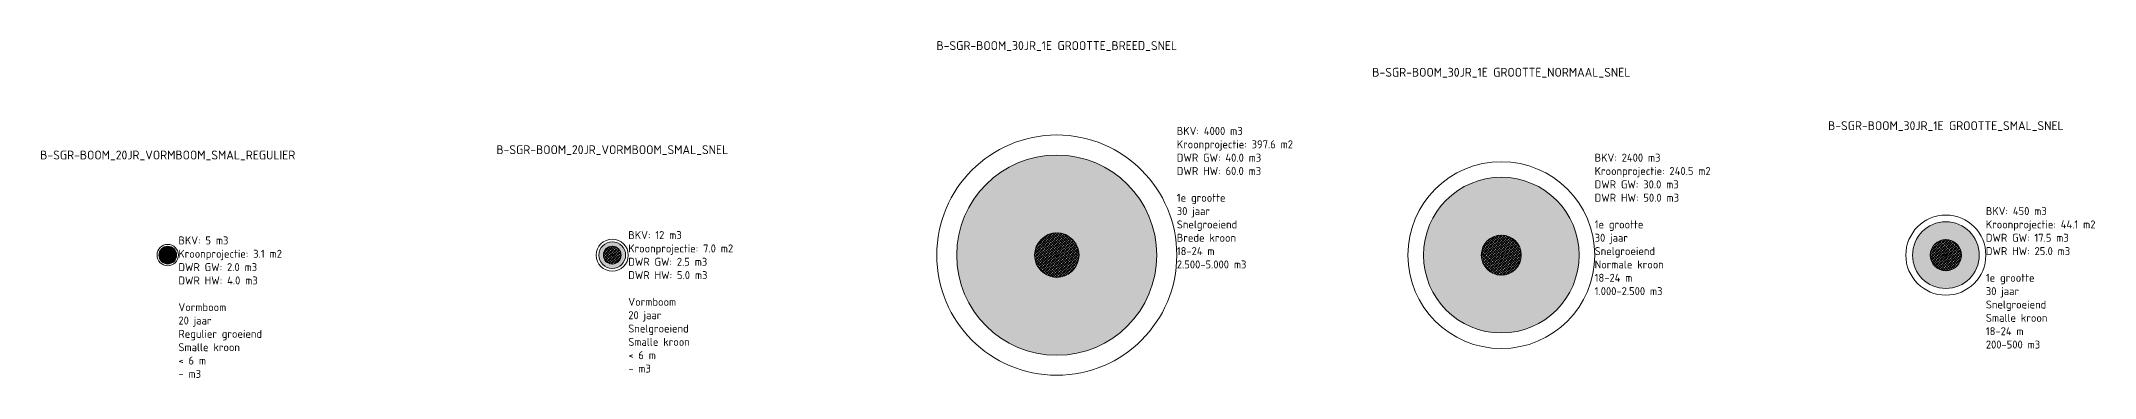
# Model space of a CAD drawing. Header units: metres. Extents: x -13 to 4465, y -15 to 526.
# Drawn here: x 1685.8 to 1916.8, y -13.8 to 24.1 of the extents above; entities that cross this region are included whole.
import ezdxf

# ---------------------------------------------------------------- set-up
doc = ezdxf.new("R2010")
doc.units = ezdxf.units.M
for name, color, linetype, lineweight in [('B-GV-GR-BOOM-T18', 7, 'Continuous', 18), ('B-GV-GR-BOOM_KROON-G', 90, 'Continuous', 18), ('B-GV-GR-BOOM_KROON-V', 92, 'Continuous', 18), ('B-GV-GR-BOOM_OBSTAKELVRIJ_BOVENGRONDS-G', 10, 'Continuous', 18), ('B-GV-GR-BOOM_OBSTAKELVRIJ_ONDERGRONDS-A', 142, 'Continuous', 18), ('B-GV-GR-BOOM_OBSTAKELVRIJ_ONDERGRONDS-G', 142, 'Continuous', 18), ('B-GV-GR-BOOM_STABILITEITSKLUIT-A', 12, 'Continuous', 18), ('B-GV-GR-BOOM_STABILITEITSKLUIT-G', 10, 'Continuous', 18), ('B-GV-GR-BOOM_STAMPOSITIE-G', 7, 'Continuous', 18)]:
    doc.layers.add(name, color=color, linetype=linetype, lineweight=lineweight)
doc.styles.add('NLCS-ISO', font='NLCS-ISO.ttf')

# ---------------------------------------------------------------- blocks, each defined once
blk = doc.blocks.new('B-SGR-BOOM_20JR_VORMBOOM_SMAL_REGULIER')
at = {"layer": 'B-GV-GR-BOOM_KROON-V'}
h = blk.add_hatch(color=256, dxfattribs=at)
edge = h.paths.add_edge_path(flags=0)
edge.add_arc((0, 0), 1, 0, 360)
at = {"layer": 'B-GV-GR-BOOM_OBSTAKELVRIJ_ONDERGRONDS-A'}
h = blk.add_hatch(dxfattribs=at)
h.set_pattern_fill('AGR-OBSTAKELVRIJ_ONDERGRONDS-SO', color=256, style=0, pattern_type=2)
h.set_pattern_definition([(135, (-1700, 0), (-0.141421356, -0.141421356), [])])
edge = h.paths.add_edge_path()
edge.add_arc((0, 0), 0.75, 0, 360)
at = {"layer": 'B-GV-GR-BOOM_STABILITEITSKLUIT-A'}
h = blk.add_hatch(dxfattribs=at)
h.set_pattern_fill('AGR-STABILITEITSKLUIT-SO', color=256, style=0, pattern_type=2)
h.set_pattern_definition([(45, (-1700, 0), (-0.176776695, 0.176776695), [])])
edge = h.paths.add_edge_path()
edge.add_arc((0, 0), 0.75, 0, 360)
at = {"layer": 'B-GV-GR-BOOM_KROON-G'}
blk.add_circle((0, 0), 1, dxfattribs=at)
at = {"layer": 'B-GV-GR-BOOM_OBSTAKELVRIJ_BOVENGRONDS-G'}
blk.add_circle((0, 0), 1.2, dxfattribs=at)
at = {"layer": 'B-GV-GR-BOOM_OBSTAKELVRIJ_ONDERGRONDS-G'}
blk.add_circle((0, 0), 0.75, dxfattribs=at)
at = {"layer": 'B-GV-GR-BOOM_STABILITEITSKLUIT-G'}
blk.add_circle((0, 0), 0.75, dxfattribs=at)
at = {"layer": 'B-GV-GR-BOOM_STAMPOSITIE-G'}
for p, q in [((-0.15, 0), (0.15, 0)), ((0, 0.15), (0, -0.15))]:
    blk.add_line(p, q, dxfattribs=at)
at = {"layer": 'B-GV-GR-BOOM-T18', "style": 'NLCS-ISO'}
for tag, p in [('BKV', (1.2, 1.2)), ('Kroonprojectie', (1.2, -0.3)), ('DWR Grondwaterprofiel', (1.2, -1.8)), ('DWR Hangwaterprofiel', (1.2, -3.3)), ('Boomgrootte', (1.2, -6.3)), ('Beoogde omloop', (1.2, -7.8)), ('Groeitype', (1.2, -9.3)), ('Kroontype', (1.2, -10.8)), ('Boomhoogteklasse', (1.2, -12.3)), ('Boomkroonvolumeklasse', (1.2, -13.8))]:
    blk.add_attdef(tag, p, '', height=0.9, dxfattribs=at)
blk = doc.blocks.new('B-SGR-BOOM_20JR_VORMBOOM_SMAL_SNEL')
at = {"layer": 'B-GV-GR-BOOM_KROON-V'}
h = blk.add_hatch(color=256, dxfattribs=at)
edge = h.paths.add_edge_path(flags=0)
edge.add_arc((0, 0), 1.5, 0, 360)
at = {"layer": 'B-GV-GR-BOOM_OBSTAKELVRIJ_ONDERGRONDS-A'}
h = blk.add_hatch(dxfattribs=at)
h.set_pattern_fill('AGR-OBSTAKELVRIJ_ONDERGRONDS-SO', color=256, style=0, pattern_type=2)
h.set_pattern_definition([(135, (-1750, 0), (-0.141421356, -0.141421356), [])])
edge = h.paths.add_edge_path()
edge.add_arc((0, 0), 1, 0, 360)
at = {"layer": 'B-GV-GR-BOOM_STABILITEITSKLUIT-A'}
h = blk.add_hatch(dxfattribs=at)
h.set_pattern_fill('AGR-STABILITEITSKLUIT-SO', color=256, style=0, pattern_type=2)
h.set_pattern_definition([(45, (-1750, 0), (-0.176776695, 0.176776695), [])])
edge = h.paths.add_edge_path()
edge.add_arc((0, 0), 1, 0, 360)
at = {"layer": 'B-GV-GR-BOOM_KROON-G'}
blk.add_circle((0, 0), 1.5, dxfattribs=at)
at = {"layer": 'B-GV-GR-BOOM_OBSTAKELVRIJ_BOVENGRONDS-G'}
blk.add_circle((0, 0), 1.8, dxfattribs=at)
at = {"layer": 'B-GV-GR-BOOM_OBSTAKELVRIJ_ONDERGRONDS-G'}
blk.add_circle((0, 0), 1, dxfattribs=at)
at = {"layer": 'B-GV-GR-BOOM_STABILITEITSKLUIT-G'}
blk.add_circle((0, 0), 1, dxfattribs=at)
at = {"layer": 'B-GV-GR-BOOM_STAMPOSITIE-G'}
for p, q in [((-0.15, 0), (0.15, 0)), ((0, 0.15), (0, -0.15))]:
    blk.add_line(p, q, dxfattribs=at)
at = {"layer": 'B-GV-GR-BOOM-T18', "style": 'NLCS-ISO'}
for tag, p in [('BKV', (1.8, 1.8)), ('Kroonprojectie', (1.8, 0.3)), ('DWR Grondwaterprofiel', (1.8, -1.2)), ('DWR Hangwaterprofiel', (1.8, -2.7)), ('Boomgrootte', (1.8, -5.7)), ('Beoogde omloop', (1.8, -7.2)), ('Groeitype', (1.8, -8.7)), ('Kroontype', (1.8, -10.2)), ('Boomhoogteklasse', (1.8, -11.7)), ('Boomkroonvolumeklasse', (1.8, -13.2))]:
    blk.add_attdef(tag, p, '', height=0.9, dxfattribs=at)
blk = doc.blocks.new('B-SGR-BOOM_30JR_1E GROOTTE_BREED_SNEL')
at = {"layer": 'B-GV-GR-BOOM_KROON-V'}
h = blk.add_hatch(color=256, dxfattribs=at)
edge = h.paths.add_edge_path(flags=0)
edge.add_arc((0, 0), 11.25, 0, 360)
at = {"layer": 'B-GV-GR-BOOM_OBSTAKELVRIJ_ONDERGRONDS-A'}
h = blk.add_hatch(dxfattribs=at)
h.set_pattern_fill('AGR-OBSTAKELVRIJ_ONDERGRONDS-SO', color=256, style=0, pattern_type=2)
h.set_pattern_definition([(135, (-1800, 0), (-0.141421356, -0.141421356), [])])
edge = h.paths.add_edge_path()
edge.add_arc((0, 0), 2.5, 0, 360)
at = {"layer": 'B-GV-GR-BOOM_STABILITEITSKLUIT-A'}
h = blk.add_hatch(dxfattribs=at)
h.set_pattern_fill('AGR-STABILITEITSKLUIT-SO', color=256, style=0, pattern_type=2)
h.set_pattern_definition([(45, (-1800, 0), (-0.176776695, 0.176776695), [])])
edge = h.paths.add_edge_path()
edge.add_arc((0, 0), 2.5, 0, 360)
at = {"layer": 'B-GV-GR-BOOM_KROON-G'}
blk.add_circle((0, 0), 11.25, dxfattribs=at)
at = {"layer": 'B-GV-GR-BOOM_OBSTAKELVRIJ_BOVENGRONDS-G'}
blk.add_circle((0, 0), 13.5, dxfattribs=at)
at = {"layer": 'B-GV-GR-BOOM_OBSTAKELVRIJ_ONDERGRONDS-G'}
blk.add_circle((0, 0), 2.5, dxfattribs=at)
at = {"layer": 'B-GV-GR-BOOM_STABILITEITSKLUIT-G'}
blk.add_circle((0, 0), 2.5, dxfattribs=at)
at = {"layer": 'B-GV-GR-BOOM_STAMPOSITIE-G'}
for p, q in [((-0.15, 0), (0.15, 0)), ((0, 0.15), (0, -0.15))]:
    blk.add_line(p, q, dxfattribs=at)
at = {"layer": 'B-GV-GR-BOOM-T18', "style": 'NLCS-ISO'}
for tag, p in [('BKV', (13.5, 13.5)), ('Kroonprojectie', (13.5, 12)), ('DWR Grondwaterprofiel', (13.5, 10.5)), ('DWR Hangwaterprofiel', (13.5, 9)), ('Boomgrootte', (13.5, 6)), ('Beoogde omloop', (13.5, 4.5)), ('Groeitype', (13.5, 3)), ('Kroontype', (13.5, 1.5)), ('Boomhoogteklasse', (13.5, 0)), ('Boomkroonvolumeklasse', (13.5, -1.5))]:
    blk.add_attdef(tag, p, '', height=0.9, dxfattribs=at)
blk = doc.blocks.new('B-SGR-BOOM_30JR_1E GROOTTE_NORMAAL_SNEL')
at = {"layer": 'B-GV-GR-BOOM_KROON-V'}
h = blk.add_hatch(color=256, dxfattribs=at)
edge = h.paths.add_edge_path(flags=0)
edge.add_arc((0, 0), 8.75, 0, 360)
at = {"layer": 'B-GV-GR-BOOM_OBSTAKELVRIJ_ONDERGRONDS-A'}
h = blk.add_hatch(dxfattribs=at)
h.set_pattern_fill('AGR-OBSTAKELVRIJ_ONDERGRONDS-SO', color=256, style=0, pattern_type=2)
h.set_pattern_definition([(135, (-1850, 0), (-0.141421356, -0.141421356), [])])
edge = h.paths.add_edge_path()
edge.add_arc((0, 0), 2.25, 0, 360)
at = {"layer": 'B-GV-GR-BOOM_STABILITEITSKLUIT-A'}
h = blk.add_hatch(dxfattribs=at)
h.set_pattern_fill('AGR-STABILITEITSKLUIT-SO', color=256, style=0, pattern_type=2)
h.set_pattern_definition([(45, (-1850, 0), (-0.176776695, 0.176776695), [])])
edge = h.paths.add_edge_path()
edge.add_arc((0, 0), 2.25, 0, 360)
at = {"layer": 'B-GV-GR-BOOM_KROON-G'}
blk.add_circle((0, 0), 8.75, dxfattribs=at)
at = {"layer": 'B-GV-GR-BOOM_OBSTAKELVRIJ_BOVENGRONDS-G'}
blk.add_circle((0, 0), 10.5, dxfattribs=at)
at = {"layer": 'B-GV-GR-BOOM_OBSTAKELVRIJ_ONDERGRONDS-G'}
blk.add_circle((0, 0), 2.25, dxfattribs=at)
at = {"layer": 'B-GV-GR-BOOM_STABILITEITSKLUIT-G'}
blk.add_circle((0, 0), 2.25, dxfattribs=at)
at = {"layer": 'B-GV-GR-BOOM_STAMPOSITIE-G'}
for p, q in [((-0.15, 0), (0.15, 0)), ((0, 0.15), (0, -0.15))]:
    blk.add_line(p, q, dxfattribs=at)
at = {"layer": 'B-GV-GR-BOOM-T18', "style": 'NLCS-ISO'}
for tag, p in [('BKV', (10.5, 10.5)), ('Kroonprojectie', (10.5, 9)), ('DWR Grondwaterprofiel', (10.5, 7.5)), ('DWR Hangwaterprofiel', (10.5, 6)), ('Boomgrootte', (10.5, 3)), ('Beoogde omloop', (10.5, 1.5)), ('Groeitype', (10.5, 0)), ('Kroontype', (10.5, -1.5)), ('Boomhoogteklasse', (10.5, -3)), ('Boomkroonvolumeklasse', (10.5, -4.5))]:
    blk.add_attdef(tag, p, '', height=0.9, dxfattribs=at)
blk = doc.blocks.new('B-SGR-BOOM_30JR_1E GROOTTE_SMAL_SNEL')
at = {"layer": 'B-GV-GR-BOOM_KROON-V'}
h = blk.add_hatch(color=256, dxfattribs=at)
edge = h.paths.add_edge_path(flags=0)
edge.add_arc((0, 0), 3.75, 0, 360)
at = {"layer": 'B-GV-GR-BOOM_OBSTAKELVRIJ_ONDERGRONDS-A'}
h = blk.add_hatch(dxfattribs=at)
h.set_pattern_fill('AGR-OBSTAKELVRIJ_ONDERGRONDS-SO', color=256, style=0, pattern_type=2)
h.set_pattern_definition([(135, (-1900, 0), (-0.141421356, -0.141421356), [])])
edge = h.paths.add_edge_path()
edge.add_arc((0, 0), 1.75, 0, 360)
at = {"layer": 'B-GV-GR-BOOM_STABILITEITSKLUIT-A'}
h = blk.add_hatch(dxfattribs=at)
h.set_pattern_fill('AGR-STABILITEITSKLUIT-SO', color=256, style=0, pattern_type=2)
h.set_pattern_definition([(45, (-1900, 0), (-0.176776695, 0.176776695), [])])
edge = h.paths.add_edge_path()
edge.add_arc((0, 0), 1.75, 0, 360)
at = {"layer": 'B-GV-GR-BOOM_KROON-G'}
blk.add_circle((0, 0), 3.75, dxfattribs=at)
at = {"layer": 'B-GV-GR-BOOM_OBSTAKELVRIJ_BOVENGRONDS-G'}
blk.add_circle((0, 0), 4.5, dxfattribs=at)
at = {"layer": 'B-GV-GR-BOOM_OBSTAKELVRIJ_ONDERGRONDS-G'}
blk.add_circle((0, 0), 1.75, dxfattribs=at)
at = {"layer": 'B-GV-GR-BOOM_STABILITEITSKLUIT-G'}
blk.add_circle((0, 0), 1.75, dxfattribs=at)
at = {"layer": 'B-GV-GR-BOOM_STAMPOSITIE-G'}
for p, q in [((-0.15, 0), (0.15, 0)), ((0, 0.15), (0, -0.15))]:
    blk.add_line(p, q, dxfattribs=at)
at = {"layer": 'B-GV-GR-BOOM-T18', "style": 'NLCS-ISO'}
for tag, p in [('BKV', (4.5, 4.5)), ('Kroonprojectie', (4.5, 3)), ('DWR Grondwaterprofiel', (4.5, 1.5)), ('DWR Hangwaterprofiel', (4.5, 0)), ('Boomgrootte', (4.5, -3)), ('Beoogde omloop', (4.5, -4.5)), ('Groeitype', (4.5, -6)), ('Kroontype', (4.5, -7.5)), ('Boomhoogteklasse', (4.5, -9)), ('Boomkroonvolumeklasse', (4.5, -10.5))]:
    blk.add_attdef(tag, p, '', height=0.9, dxfattribs=at)

msp = doc.modelspace()

# ---------------------------------------------------------------- block references
for name, p, values in [('B-SGR-BOOM_30JR_1E GROOTTE_BREED_SNEL', (1800, 0), {'DWR Hangwaterprofiel': 'DWR HW: 60.0 m3', 'DWR Grondwaterprofiel': 'DWR GW: 40.0 m3', 'Boomgrootte': '1e grootte', 'Beoogde omloop': '30 jaar', 'Groeitype': 'Snelgroeiend', 'Kroontype': 'Brede kroon', 'Boomhoogteklasse': '18-24 m', 'Boomkroonvolumeklasse': '2.500-5.000 m3', 'Kroonprojectie': 'Kroonprojectie: 397.6 m2', 'BKV': 'BKV: 4000 m3'}), ('B-SGR-BOOM_30JR_1E GROOTTE_NORMAAL_SNEL', (1850, 0), {'DWR Hangwaterprofiel': 'DWR HW: 50.0 m3', 'DWR Grondwaterprofiel': 'DWR GW: 30.0 m3', 'Boomgrootte': '1e grootte', 'Beoogde omloop': '30 jaar', 'Groeitype': 'Snelgroeiend', 'Kroontype': 'Normale kroon', 'Boomhoogteklasse': '18-24 m', 'Boomkroonvolumeklasse': '1.000-2.500 m3', 'Kroonprojectie': 'Kroonprojectie: 240.5 m2', 'BKV': 'BKV: 2400 m3'}), ('B-SGR-BOOM_30JR_1E GROOTTE_SMAL_SNEL', (1900, 0), {'DWR Hangwaterprofiel': 'DWR HW: 25.0 m3', 'DWR Grondwaterprofiel': 'DWR GW: 17.5 m3', 'Boomgrootte': '1e grootte', 'Beoogde omloop': '30 jaar', 'Groeitype': 'Snelgroeiend', 'Kroontype': 'Smalle kroon', 'Boomhoogteklasse': '18-24 m', 'Boomkroonvolumeklasse': '200-500 m3', 'Kroonprojectie': 'Kroonprojectie: 44.1 m2', 'BKV': 'BKV: 450 m3'}), ('B-SGR-BOOM_20JR_VORMBOOM_SMAL_SNEL', (1750, 0), {'DWR Hangwaterprofiel': 'DWR HW: 5.0 m3', 'DWR Grondwaterprofiel': 'DWR GW: 2.5 m3', 'Boomgrootte': 'Vormboom', 'Beoogde omloop': '20 jaar', 'Groeitype': 'Snelgroeiend', 'Kroontype': 'Smalle kroon', 'Boomhoogteklasse': '< 6 m', 'Boomkroonvolumeklasse': '- m3', 'Kroonprojectie': 'Kroonprojectie: 7.0 m2', 'BKV': 'BKV: 12 m3'}), ('B-SGR-BOOM_20JR_VORMBOOM_SMAL_REGULIER', (1700, 0), {'DWR Hangwaterprofiel': 'DWR HW: 4.0 m3', 'DWR Grondwaterprofiel': 'DWR GW: 2.0 m3', 'Boomgrootte': 'Vormboom', 'Beoogde omloop': '20 jaar', 'Groeitype': 'Regulier groeiend', 'Kroontype': 'Smalle kroon', 'Boomhoogteklasse': '< 6 m', 'Boomkroonvolumeklasse': '- m3', 'Kroonprojectie': 'Kroonprojectie: 3.1 m2', 'BKV': 'BKV: 5 m3'})]:
    msp.add_blockref(name, p).add_auto_attribs(values)

# ---------------------------------------------------------------- texts
at = {"char_height": 1, "attachment_point": 5, "style": 'NLCS-ISO'}
for s, insert in [('B-SGR-BOOM_30JR_1E GROOTTE_BREED_SNEL', (1800, 23.5)), ('B-SGR-BOOM_30JR_1E GROOTTE_NORMAAL_SNEL', (1850, 20.5)), ('B-SGR-BOOM_30JR_1E GROOTTE_SMAL_SNEL', (1900, 14.5)), ('B-SGR-BOOM_20JR_VORMBOOM_SMAL_REGULIER', (1700, 11.2)), ('B-SGR-BOOM_20JR_VORMBOOM_SMAL_SNEL', (1750, 11.8))]:
    msp.add_mtext(s, dxfattribs=dict(at, insert=insert))

doc.saveas('drawing.dxf')
